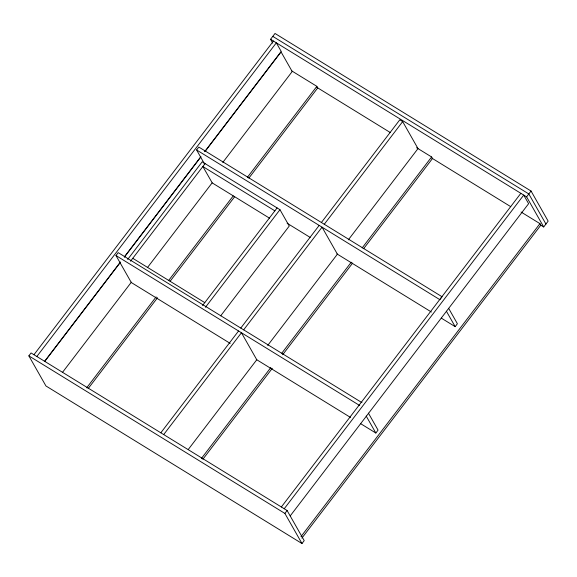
<?xml version="1.0" encoding="UTF-8"?>
<svg xmlns="http://www.w3.org/2000/svg" width="577" height="577" viewBox="0 0 577 577"><rect width="100%" height="100%" fill="white"/><g stroke="black" fill="none" stroke-linecap="round" stroke-linejoin="round"><path stroke-width="0.87" d="M28.85 355.865L31.071 352.958L287.115 510.522L304.209 540.62L301.987 543.534L45.944 385.963L28.85 355.865L284.894 513.436L301.987 543.534M272.762 43.145L270.57 39.286L275.013 33.466L531.056 191.037L548.15 221.135L543.707 226.956L540.642 225.066M33.949 354.725L273.448 41.061M36.834 356.499L276.325 42.835L281.215 51.432L204.662 151.693M230.201 343.394L131.318 282.542L115.984 255.546L118.206 252.632L361.959 402.645M196.598 149.962L198.82 147.056L442.054 296.744L439.833 299.658L196.598 149.962L204.482 163.854M44.451 361.519L120.456 261.98M124.286 256.96L200.832 156.706M44.797 361.368L120.225 262.578M124.423 257.082L200.89 156.93M205.087 151.434L281.064 51.93L292.2 71.534L222.787 162.447M127.668 259.448L202.195 161.834L279.968 209.696L289.25 226.04L220.702 315.814M130.546 261.222L205.073 163.608M62.489 372.381L131.361 282.182M147.445 267.584L212.185 182.801L202.852 166.522L274.868 210.836M86.673 387.845L156.115 296.895M168.686 280.422L233.209 195.92M247.425 177.298L316.867 86.348L291.933 71.007M88.093 388.674L157.543 297.725M170.114 281.259L234.637 196.75M248.853 178.134L317.747 87.899L316.867 86.348M202.556 305.536L277.09 207.929M205.441 307.31L279.968 209.696M160.839 432.779L238.561 330.982M240.782 328.068L319.175 225.398M321.396 222.491L399.789 119.821L402.667 121.596L418.008 148.592L348.328 239.859M163.717 434.546L241.446 332.756L256.779 359.752L188.297 449.447M243.667 329.842L322.053 227.172L337.394 254.176L267.714 345.435M324.281 224.265L402.667 121.596M201.409 458.455L270.851 367.506M281.785 353.182L351.227 262.232M362.168 247.915L431.61 156.966L416.565 147.712M202.837 459.285L272.279 368.335M282.665 354.732L352.655 263.069M363.589 248.745L432.49 158.509L431.61 156.966M281.352 506.981L520.851 193.317M284.23 508.755L523.728 195.084L528.611 203.688L290.209 515.917M284.894 513.436L287.115 510.522M543.707 226.956L526.606 196.858L531.056 191.037M441.362 318.158L455.174 326.654L457.395 323.747L448.632 308.32M360.51 423.59L375.843 433.024L378.065 430.117L368.422 413.139M300.999 536.588L539.949 223.638L521.053 212.011M301.879 538.132L540.822 225.181L539.949 223.638M272.791 36.38L528.828 193.951L545.929 224.042M270.57 39.286L526.606 196.858M316.795 87.315L390.391 132.602M431.784 158.076L510.746 206.667M287.13 223.241L310.152 237.407M337.004 253.938L431.387 312.02M212.134 182.859L269.589 218.214M132.768 258.308L204.777 302.629M115.984 255.546L359.738 405.552M256.26 359.435L350.542 417.459M446.41 311.227L455.174 326.654M366.2 416.053L375.843 433.024"/></g></svg>
